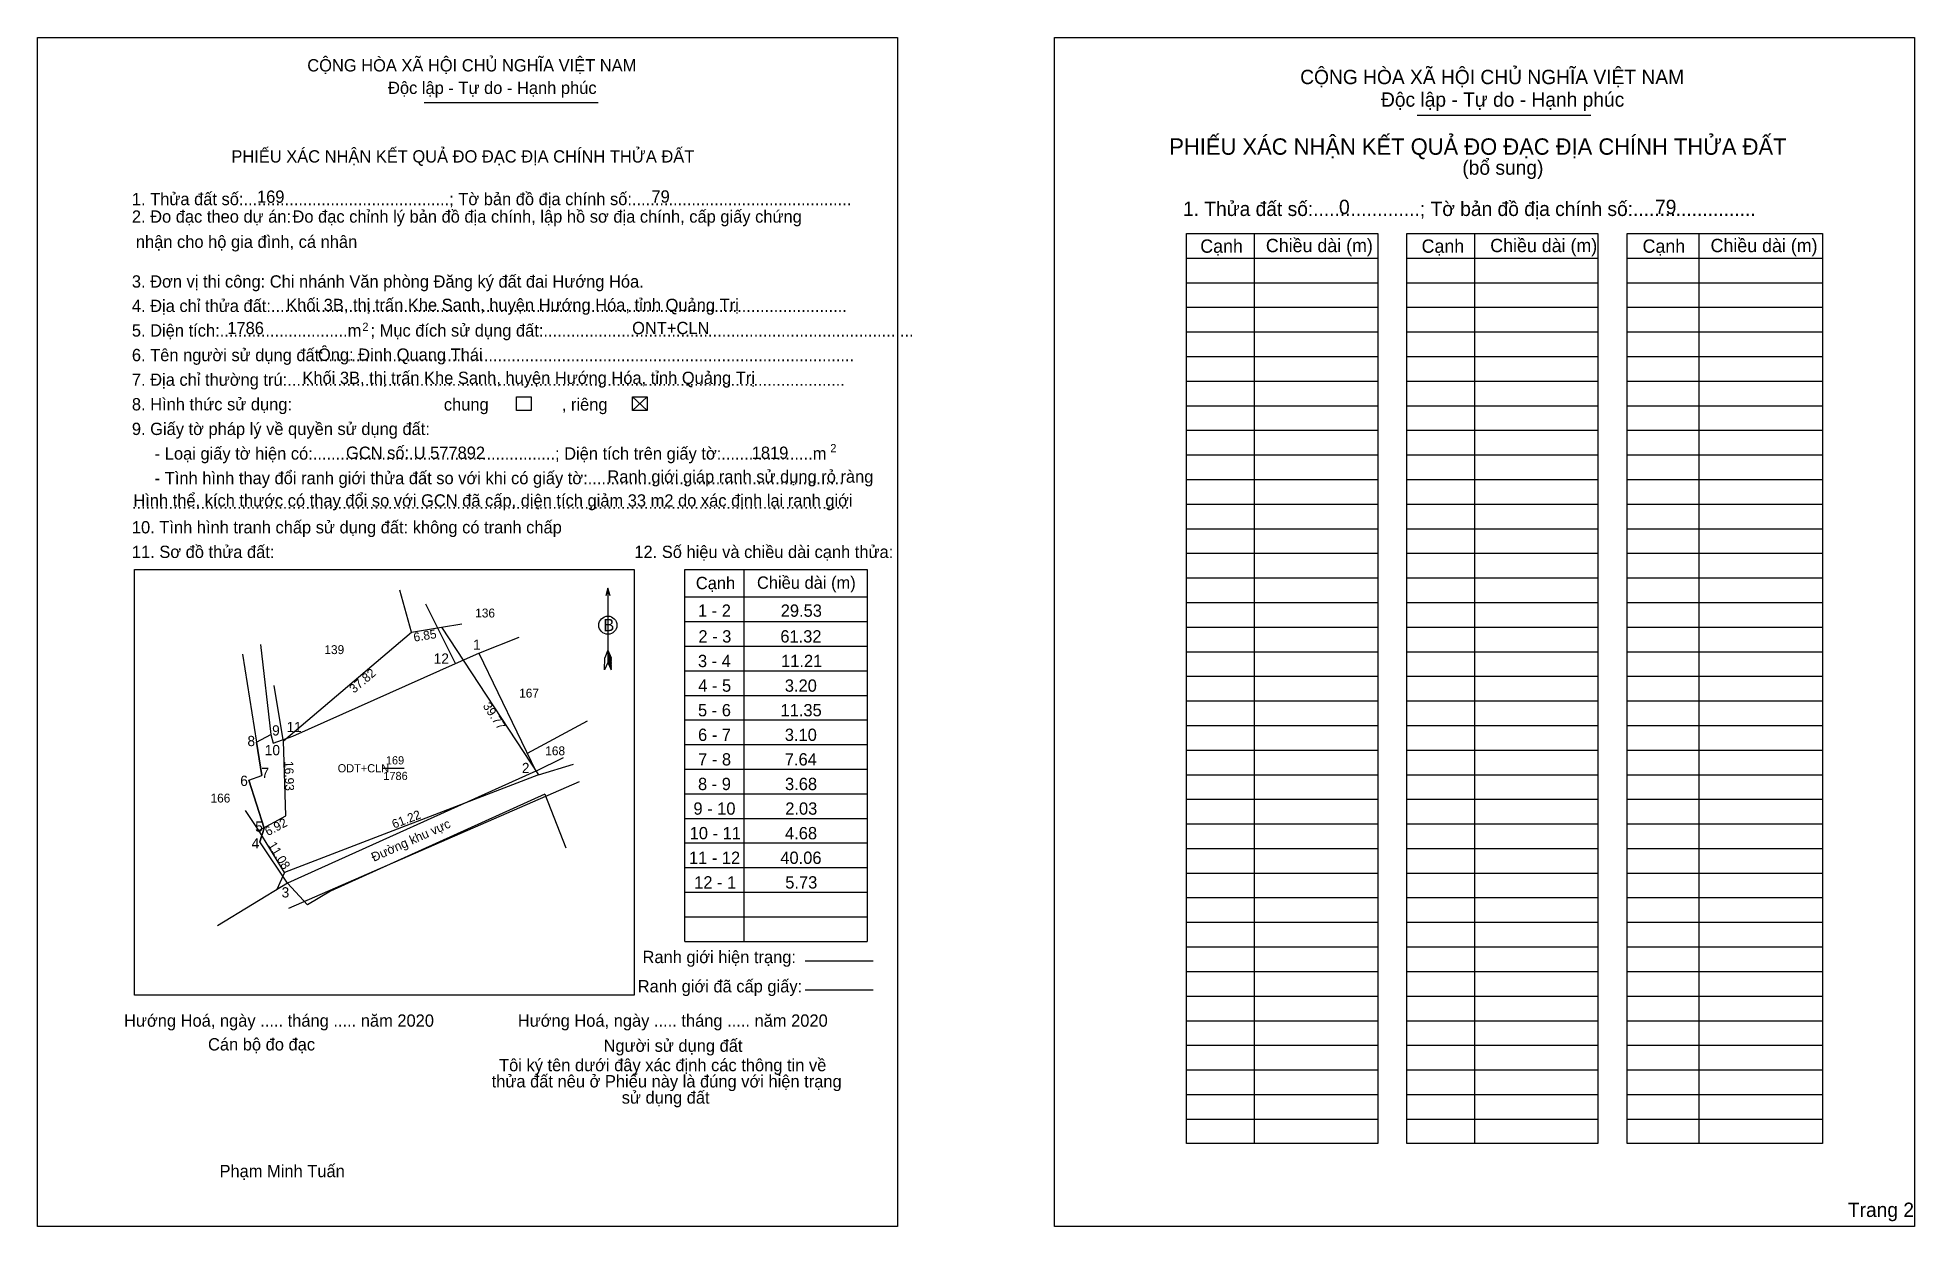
# Model space of a CAD drawing. Extents: x 551370 to 551792, y 1838633 to 1838901.
import ezdxf

# ---------------------------------------------------------------- set-up
doc = ezdxf.new("R2010")
doc.units = 0
for name, color, linetype in [('Level 1', 7, 'Continuous'), ('Level 10', 7, 'Continuous'), ('Level 2', 7, 'Continuous'), ('Level 35', 7, 'Continuous'), ('Level 48', 7, 'Continuous'), ('Level 50', 7, 'Continuous'), ('Level 52', 7, 'Continuous'), ('Level 6', 7, 'Continuous'), ('Level 9', 7, 'Continuous')]:
    doc.layers.add(name, color=color, linetype=linetype)

msp = doc.modelspace()

# ---------------------------------------------------------------- linework, layer by layer
at = {"layer": 'Level 1'}
for p, q in [((551369.65, 1838901.19), (551369.65, 1838901.19)), ((551598.57, 1838901.19), (551598.57, 1838901.19)), ((551456.67, 1838886.53), (551495.81, 1838886.53)), ((551680.16, 1838883.68), (551719.3, 1838883.68)), ((551643.51, 1838857.06), (551643.51, 1838652.13)), ((551693.1, 1838857.06), (551693.1, 1838652.13)), ((551743.61, 1838857.06), (551743.61, 1838652.13)), ((551628.28, 1838851.52), (551671.3, 1838851.52)), ((551677.87, 1838851.52), (551720.88, 1838851.52)), ((551727.45, 1838851.52), (551771.39, 1838851.52)), ((551628.28, 1838845.98), (551671.3, 1838845.98)), ((551677.87, 1838845.98), (551720.88, 1838845.98)), ((551727.45, 1838845.98), (551771.39, 1838845.98)), ((551628.28, 1838840.45), (551671.3, 1838840.45)), ((551677.87, 1838840.45), (551720.88, 1838840.45)), ((551727.45, 1838840.45), (551771.39, 1838840.45)), ((551628.28, 1838834.91), (551671.3, 1838834.91)), ((551677.87, 1838834.91), (551720.88, 1838834.91)), ((551727.45, 1838834.91), (551771.39, 1838834.91)), ((551628.28, 1838829.37), (551671.3, 1838829.37)), ((551677.87, 1838829.37), (551720.88, 1838829.37)), ((551727.45, 1838829.37), (551771.39, 1838829.37)), ((551628.28, 1838823.83), (551671.3, 1838823.83)), ((551677.87, 1838823.83), (551720.88, 1838823.83)), ((551727.45, 1838823.83), (551771.39, 1838823.83)), ((551503.58, 1838820.29), (551506.9, 1838817.19)), ((551503.58, 1838817.19), (551506.9, 1838820.29)), ((551628.28, 1838818.29), (551671.3, 1838818.29)), ((551677.87, 1838818.29), (551720.88, 1838818.29)), ((551727.45, 1838818.29), (551771.39, 1838818.29)), ((551628.28, 1838812.75), (551671.3, 1838812.75)), ((551677.87, 1838812.75), (551720.88, 1838812.75)), ((551727.45, 1838812.75), (551771.39, 1838812.75)), ((551628.28, 1838807.21), (551671.3, 1838807.21)), ((551677.87, 1838807.21), (551720.88, 1838807.21)), ((551727.45, 1838807.21), (551771.39, 1838807.21)), ((551628.28, 1838801.67), (551671.3, 1838801.67)), ((551677.87, 1838801.67), (551720.88, 1838801.67)), ((551727.45, 1838801.67), (551771.39, 1838801.67)), ((551628.28, 1838796.14), (551671.3, 1838796.14)), ((551677.87, 1838796.14), (551720.88, 1838796.14)), ((551727.45, 1838796.14), (551771.39, 1838796.14)), ((551628.28, 1838790.6), (551671.3, 1838790.6)), ((551677.87, 1838790.6), (551720.88, 1838790.6)), ((551727.45, 1838790.6), (551771.39, 1838790.6)), ((551528.62, 1838781.41), (551528.62, 1838697.68)), ((551628.28, 1838785.06), (551671.3, 1838785.06)), ((551677.87, 1838785.06), (551720.88, 1838785.06)), ((551727.45, 1838785.06), (551771.39, 1838785.06)), ((551498.02, 1838777.24), (551498.02, 1838760.49)), ((551628.28, 1838779.52), (551671.3, 1838779.52)), ((551677.87, 1838779.52), (551720.88, 1838779.52)), ((551727.45, 1838779.52), (551771.39, 1838779.52)), ((551515.33, 1838775.23), (551556.41, 1838775.23)), ((551628.28, 1838773.98), (551671.3, 1838773.98)), ((551677.87, 1838773.98), (551720.88, 1838773.98)), ((551727.45, 1838773.98), (551771.39, 1838773.98)), ((551515.33, 1838769.69), (551556.41, 1838769.69)), ((551628.28, 1838768.44), (551671.3, 1838768.44)), ((551677.87, 1838768.44), (551720.88, 1838768.44)), ((551727.45, 1838768.44), (551771.39, 1838768.44)), ((551515.33, 1838764.15), (551556.41, 1838764.15)), ((551497.28, 1838758.78), (551497.32, 1838761.55)), ((551498.02, 1838760.49), (551497.28, 1838758.78)), ((551498.02, 1838763.26), (551497.32, 1838761.55)), ((551498.02, 1838763.26), (551498.73, 1838761.55)), ((551498.02, 1838763.02), (551498.73, 1838761.3)), ((551498.02, 1838762.78), (551498.73, 1838761.06)), ((551498.02, 1838762.54), (551498.74, 1838760.81)), ((551498.02, 1838762.29), (551498.74, 1838760.56)), ((551498.02, 1838762.05), (551498.74, 1838760.31)), ((551498.02, 1838761.81), (551498.74, 1838760.06)), ((551498.02, 1838761.57), (551498.75, 1838759.81)), ((551498.02, 1838761.33), (551498.75, 1838759.56)), ((551498.02, 1838761.09), (551498.75, 1838759.31)), ((551498.02, 1838760.85), (551498.76, 1838759.07)), ((551498.02, 1838760.49), (551498.76, 1838758.78)), ((551498.76, 1838758.78), (551498.73, 1838761.55)), ((551628.28, 1838762.9), (551671.3, 1838762.9)), ((551677.87, 1838762.9), (551720.88, 1838762.9)), ((551727.45, 1838762.9), (551771.39, 1838762.9)), ((551515.33, 1838758.61), (551556.41, 1838758.61)), ((551628.28, 1838757.37), (551671.3, 1838757.37)), ((551677.87, 1838757.37), (551720.88, 1838757.37)), ((551727.45, 1838757.37), (551771.39, 1838757.37)), ((551515.33, 1838753.07), (551556.41, 1838753.07)), ((551628.28, 1838751.83), (551671.3, 1838751.83)), ((551677.87, 1838751.83), (551720.88, 1838751.83)), ((551727.45, 1838751.83), (551771.39, 1838751.83)), ((551515.33, 1838747.53), (551556.41, 1838747.53)), ((551628.28, 1838746.29), (551671.3, 1838746.29)), ((551677.87, 1838746.29), (551720.88, 1838746.29)), ((551727.45, 1838746.29), (551771.39, 1838746.29)), ((551515.33, 1838741.99), (551556.41, 1838741.99)), ((551628.28, 1838740.75), (551671.3, 1838740.75)), ((551677.87, 1838740.75), (551720.88, 1838740.75)), ((551727.45, 1838740.75), (551771.39, 1838740.75)), ((551515.33, 1838736.45), (551556.41, 1838736.45)), ((551628.28, 1838735.21), (551671.3, 1838735.21)), ((551677.87, 1838735.21), (551720.88, 1838735.21)), ((551727.45, 1838735.21), (551771.39, 1838735.21)), ((551515.33, 1838730.92), (551556.41, 1838730.92)), ((551628.28, 1838729.67), (551671.3, 1838729.67)), ((551677.87, 1838729.67), (551720.88, 1838729.67)), ((551727.45, 1838729.67), (551771.39, 1838729.67)), ((551515.33, 1838725.38), (551556.41, 1838725.38)), ((551628.28, 1838724.13), (551671.3, 1838724.13)), ((551677.87, 1838724.13), (551720.88, 1838724.13)), ((551727.45, 1838724.13), (551771.39, 1838724.13)), ((551515.33, 1838719.84), (551556.41, 1838719.84)), ((551628.28, 1838718.59), (551671.3, 1838718.59)), ((551677.87, 1838718.59), (551720.88, 1838718.59)), ((551727.45, 1838718.59), (551771.39, 1838718.59)), ((551515.33, 1838714.3), (551556.41, 1838714.3)), ((551628.28, 1838713.06), (551671.3, 1838713.06)), ((551677.87, 1838713.06), (551720.88, 1838713.06)), ((551727.45, 1838713.06), (551771.39, 1838713.06)), ((551515.33, 1838708.76), (551556.41, 1838708.76)), ((551628.28, 1838707.52), (551671.3, 1838707.52)), ((551677.87, 1838707.52), (551720.88, 1838707.52)), ((551727.45, 1838707.52), (551771.39, 1838707.52)), ((551515.33, 1838703.22), (551556.41, 1838703.22)), ((551628.28, 1838701.98), (551671.3, 1838701.98)), ((551677.87, 1838701.98), (551720.88, 1838701.98)), ((551727.45, 1838701.98), (551771.39, 1838701.98)), ((551515.33, 1838697.68), (551556.41, 1838697.68)), ((551628.28, 1838696.44), (551671.3, 1838696.44)), ((551677.87, 1838696.44), (551720.88, 1838696.44)), ((551727.45, 1838696.44), (551771.39, 1838696.44)), ((551628.28, 1838690.9), (551671.3, 1838690.9)), ((551677.87, 1838690.9), (551720.88, 1838690.9)), ((551727.45, 1838690.9), (551771.39, 1838690.9)), ((551628.28, 1838685.36), (551671.3, 1838685.36)), ((551677.87, 1838685.36), (551720.88, 1838685.36)), ((551727.45, 1838685.36), (551771.39, 1838685.36)), ((551628.28, 1838679.82), (551671.3, 1838679.82)), ((551677.87, 1838679.82), (551720.88, 1838679.82)), ((551727.45, 1838679.82), (551771.39, 1838679.82)), ((551628.28, 1838674.28), (551671.3, 1838674.28)), ((551677.87, 1838674.28), (551720.88, 1838674.28)), ((551727.45, 1838674.28), (551771.39, 1838674.28)), ((551628.28, 1838668.75), (551671.3, 1838668.75)), ((551677.87, 1838668.75), (551720.88, 1838668.75)), ((551727.45, 1838668.75), (551771.39, 1838668.75)), ((551628.28, 1838663.21), (551671.3, 1838663.21)), ((551677.87, 1838663.21), (551720.88, 1838663.21)), ((551727.45, 1838663.21), (551771.39, 1838663.21)), ((551628.28, 1838657.67), (551671.3, 1838657.67)), ((551677.87, 1838657.67), (551720.88, 1838657.67)), ((551727.45, 1838657.67), (551771.39, 1838657.67)), ((551563.2, 1838633.48), (551563.2, 1838633.48)), ((551792.12, 1838633.48), (551792.12, 1838633.48))]:
    msp.add_line(p, q, dxfattribs=at)
for points in [[(551628.28, 1838857.06), (551671.3, 1838857.06), (551671.3, 1838652.13), (551628.28, 1838652.13)], [(551677.87, 1838857.06), (551720.88, 1838857.06), (551720.88, 1838652.13), (551677.87, 1838652.13)], [(551727.45, 1838857.06), (551771.39, 1838857.06), (551771.39, 1838652.13), (551727.45, 1838652.13)], [(551391.44, 1838781.38), (551503.94, 1838781.38), (551503.94, 1838685.54), (551391.44, 1838685.54)]]:
    msp.add_lwpolyline(points, close=True, dxfattribs=at)
for points in [[(551515.33, 1838697.68), (551515.33, 1838781.41), (551556.41, 1838781.41), (551556.41, 1838697.68)], [(551498.5, 1838775.46), (551498.02, 1838777.24), (551497.54, 1838775.46)]]:
    msp.add_lwpolyline(points, dxfattribs=at)
msp.add_circle((551498.02, 1838768.87), 2.04, dxfattribs=at)
at = {"layer": 'Level 10'}
for p, q in [((551453.82, 1838767.33), (551451.21, 1838776.77)), ((551463.71, 1838760.21), (551457.06, 1838773.61)), ((551453.82, 1838767.33), (551460.58, 1838768.43)), ((551460.58, 1838768.43), (551465.13, 1838769.17)), ((551460.58, 1838768.43), (551482.37, 1838735.17)), ((551419.8, 1838764.51), (551422.15, 1838744.29)), ((551425.03, 1838742.83), (551453.82, 1838767.33)), ((551468.94, 1838762.55), (551478.02, 1838766.16)), ((551415.76, 1838762.37), (551418.9, 1838742.56)), ((551427.14, 1838743.85), (551463.71, 1838760.21)), ((551468.94, 1838762.55), (551481.82, 1838735.97)), ((551424.93, 1838743.09), (551422.94, 1838755.29)), ((551479.95, 1838740.03), (551493.44, 1838747.36)), ((551418.9, 1838742.56), (551422.15, 1838744.29)), ((551422.15, 1838744.29), (551422.71, 1838742.34)), ((551422.71, 1838742.34), (551427.14, 1838743.85)), ((551418.9, 1838742.56), (551420.12, 1838735.02)), ((551425.55, 1838725.91), (551425.03, 1838742.83)), ((551481.82, 1838735.97), (551488.05, 1838739.11)), ((551482.37, 1838735.17), (551425.23, 1838713.22)), ((551447.38, 1838736.65), (551452.18, 1838736.65)), ((551449.78, 1838736.65), (551449.78, 1838736.65)), ((551482.37, 1838735.17), (551490.29, 1838737.6)), ((551417.2, 1838733.97), (551420.66, 1838723.16)), ((551491.59, 1838733.63), (551426.16, 1838705.08)), ((551483.83, 1838730.81), (551435.55, 1838708.99)), ((551483.83, 1838730.81), (551488.52, 1838718.77)), ((551419.44, 1838722.66), (551416.42, 1838727.15)), ((551419.44, 1838722.66), (551425.55, 1838725.91)), ((551425.23, 1838713.22), (551419.44, 1838722.66)), ((551420.66, 1838723.16), (551419.67, 1838720.12)), ((551425.9, 1838710.8), (551410.15, 1838701.17)), ((551425.23, 1838713.22), (551423.51, 1838709.34)), ((551430.42, 1838705.94), (551425.9, 1838710.8)), ((551435.55, 1838708.99), (551430.42, 1838705.94))]:
    msp.add_line(p, q, dxfattribs=at)
msp.add_lwpolyline([(551418.9, 1838742.56), (551422.15, 1838744.29), (551422.71, 1838742.34), (551427.14, 1838743.85), (551463.71, 1838760.21), (551468.94, 1838762.55), (551481.82, 1838735.97), (551425.9, 1838710.8), (551419.67, 1838720.12), (551420.66, 1838723.16), (551417.2, 1838733.97), (551420.12, 1838735.02)], close=True, dxfattribs=at)
at = {"layer": 'Level 2'}
for points in [[(551369.64, 1838901.19), (551563.19, 1838901.19), (551563.19, 1838633.48), (551369.64, 1838633.48)], [(551598.57, 1838901.19), (551792.12, 1838901.19), (551792.12, 1838633.48), (551598.57, 1838633.48)]]:
    msp.add_lwpolyline(points, close=True, dxfattribs=at)
at = {"layer": 'Level 50'}
for points in [[(551477.43, 1838820.29), (551480.75, 1838820.29), (551480.75, 1838817.19), (551477.43, 1838817.19)], [(551503.58, 1838820.29), (551506.9, 1838820.29), (551506.9, 1838817.19), (551503.58, 1838817.19)]]:
    msp.add_lwpolyline(points, close=True, dxfattribs=at)
at = {"layer": 'Level 9'}
for p, q in [((551542.45, 1838693.32), (551557.74, 1838693.32)), ((551542.45, 1838686.73), (551557.74, 1838686.73))]:
    msp.add_line(p, q, dxfattribs=at)

# ---------------------------------------------------------------- texts
at = {"layer": 'Level 1'}
for s, height, p in [('CỘNG HÒA XÃ HỘI CHỦ NGHĨA VIỆT NAM', 2.7694, (551430.36, 1838893.55)), ('Độc lập - Tự do - Hạnh phúc', 2.7694, (551448.54, 1838888.48)), ('CỘNG HÒA XÃ HỘI CHỦ NGHĨA VIỆT NAM', 3.2307, (551653.85, 1838890.69)), ('Độc lập - Tự do - Hạnh phúc', 3.2307, (551672.04, 1838885.61)), ('PHIẾU XÁC NHẬN KẾT QUẢ ĐO ĐẠC ĐỊA CHÍNH THỬA ĐẤT', 3.6927, (551624.39, 1838874.79)), ('PHIẾU XÁC NHẬN KẾT QUẢ ĐO ĐẠC ĐỊA CHÍNH THỬA ĐẤT', 2.7694, (551413.28, 1838873.04)), ('(bổ sung)', 3.231, (551690.35, 1838870.29)), ('1. Thửa đất số:.............................................; Tờ bản đồ địa chính số:................................................', 2.76936, (551390.88, 1838863.44)), ('2. Đo đạc theo dự án:', 2.7694, (551390.88, 1838859.5)), ('Đo đạc chỉnh lý bản đồ địa chính, lập hồ sơ địa chính, cấp giấy chứng', 2.7694, (551427.03, 1838859.5)), ('1. Thửa đất số:....................; Tờ bản đồ địa chính số:.......................', 3.2307, (551627.48, 1838861)), ('     nhận cho hộ gia đình, cá nhân', 2.7694, (551386.63, 1838853.83)), ('Cạnh', 3, (551631.36, 1838852.72)), ('Chiều dài (m)', 3.0001, (551646.13, 1838852.86)), ('Cạnh', 3, (551681.18, 1838852.72)), ('Chiều dài (m)', 3.0001, (551696.63, 1838852.86)), ('Cạnh', 3, (551730.92, 1838852.72)), ('Chiều dài (m)', 3.0001, (551746.22, 1838852.86)), ('3. Đơn vị thi công: Chi nhánh Văn phòng Đăng ký đất đai Hướng Hóa.', 2.7694, (551390.88, 1838844.88)), ('4. Địa chỉ thửa đất:..............................................................................................................................', 2.76936, (551390.88, 1838839.39)), ('     Khối 3B, thị trấn Khe Sanh, huyện Hướng Hóa, tỉnh Quảng Trị', 2.7694, (551420.47, 1838839.6)), ('5. Diện tích:............................m  ; Mục đích sử dụng đất:.................................................................................', 2.76936, (551390.88, 1838833.85)), ('2', 1.85, (551442.76, 1838835.14)), ('Ông: Đinh Quang Thái', 2.7694, (551432.77, 1838828.4)), ('6. Tên người sử dụng đất:....................................................................................................................', 2.76936, (551390.88, 1838828.31)), ('7. Địa chỉ thường trú:..........................................................................................................................', 2.76936, (551390.88, 1838822.77)), ('     Khối 3B, thị trấn Khe Sanh, huyện Hướng Hóa, tỉnh Quảng Trị', 2.7694, (551424.12, 1838823.18)), ('chung                , riêng', 2.7694, (551461.1, 1838817.2)), ('9. Giấy tờ pháp lý về quyền sử dụng đất:', 2.7694, (551390.88, 1838811.69)), ('     - Loại giấy tờ hiện có:.....................................................; Diện tích trên giấy tờ:....................m', 2.76936, (551390.88, 1838806.15)), ('2', 1.85, (551548.09, 1838807.81)), ('     - Tình hình thay đổi ranh giới thửa đất so với khi có giấy tờ:........................................................', 2.76936, (551390.88, 1838800.61)), ('.............................................................................................................................................................', 2.76936, (551390.88, 1838795.08)), ('10. Tình hình tranh chấp sử dụng đất: không có tranh chấp', 2.7694, (551390.88, 1838789.54)), ('11. Sơ đồ thửa đất:', 2.7694, (551390.88, 1838784)), ('12. Số hiệu và chiều dài cạnh thửa:', 2.7694, (551503.98, 1838784)), ('Cạnh', 2.769, (551517.82, 1838776.98)), ('Chiều dài (m)', 2.7694, (551531.58, 1838777.07)), ('B', 2.77, (551497, 1838767.52)), ('Ranh giới hiện trạng:', 2.7694, (551505.82, 1838692.78)), ('Ranh giới đã cấp giấy:', 2.7694, (551504.74, 1838686.19)), ('Hướng Hoá, ngày ..... tháng ..... năm 2020', 2.7694, (551389.12, 1838678.46)), ('Hướng Hoá, ngày ..... tháng ..... năm 2020', 2.7694, (551477.75, 1838678.46)), ('Cán bộ đo đạc', 2.7694, (551408.02, 1838673.11)), ('Người sử dụng đất', 2.7694, (551497.05, 1838672.81)), ('Tôi ký tên dưới đây xác định các thông tin về', 2.7694, (551473.53, 1838668.44)), ('thửa đất nêu ở Phiếu này là đúng với hiện trạng', 2.7694, (551471.86, 1838664.79)), ('sử dụng đất', 2.7694, (551501.14, 1838661.14)), ('Phạm Minh Tuấn', 2.7694, (551410.6, 1838644.58)), ('Trang 2', 3.231, (551777.13, 1838635.62))]:
    msp.add_text(s, height=height, dxfattribs=at).set_placement(p)
at = {"layer": 'Level 10'}
for s, height, p in [('136', 2, (551468.15, 1838770.61)), ('139', 2, (551434.21, 1838762.36)), ('1', 2.31, (551467.68, 1838763.33)), ('12', 2.308, (551458.81, 1838760.2)), ('167', 2, (551478.05, 1838752.58)), ('8', 2.31, (551416.89, 1838741.64)), ('9', 2.31, (551422.45, 1838744.03)), ('11', 2.308, (551425.69, 1838744.8)), ('10', 2.308, (551420.79, 1838739.59)), ('169', 1.846, (551448.04, 1838737.52)), ('168', 2, (551483.92, 1838739.58)), ('6', 2.31, (551415.27, 1838732.68)), ('7', 2.31, (551420.04, 1838734.45)), ('ODT+CLN', 1.846, (551437.2, 1838735.73)), ('1786', 1.846, (551447.47, 1838734)), ('2', 2.31, (551478.66, 1838735.56)), ('166', 2, (551408.58, 1838728.94)), ('5', 2.31, (551418.64, 1838722.36)), ('4', 2.31, (551417.83, 1838718.59)), ('3', 2.31, (551424.58, 1838707.56))]:
    msp.add_text(s, height=height, dxfattribs=at).set_placement(p)
msp.add_text('Đường khu vực', height=2.048, rotation=24.2329, dxfattribs=at).set_placement((551445.34, 1838715.57))
at = {"layer": 'Level 35'}
for s, rotation, p in [('6.85', 9.2423, (551454.44, 1838765.14)), ('37.82', 40.3974, (551440.88, 1838753.44)), ('39.77', 303.2305, (551469.78, 1838750.69)), ('16.93', 271.7603, (551425.2, 1838738.24)), ('61.22', 21.014, (551449.88, 1838723.04)), ('6.92', 28.0092, (551421.48, 1838721.34)), ('11.08', 301.5228, (551421.46, 1838719.37))]:
    msp.add_text(s, height=2, rotation=rotation, dxfattribs=at).set_placement(p)
at = {"layer": 'Level 48'}
msp.add_text('8. Hình thức sử dụng:', height=2.7694, dxfattribs=at).set_placement((551390.88, 1838817.23))
at = {"layer": 'Level 52'}
for s, p in [('1 - 2', (551518.31, 1838770.77)), ('29.53', (551536.93, 1838770.77)), ('2 - 3', (551518.4, 1838764.97)), ('61.32', (551536.84, 1838764.97)), ('3 - 4', (551518.3, 1838759.43)), ('11.21', (551537.01, 1838759.43)), ('4 - 5', (551518.36, 1838753.89)), ('3.20', (551537.85, 1838753.89)), ('5 - 6', (551518.31, 1838748.35)), ('11.35', (551536.89, 1838748.35)), ('6 - 7', (551518.32, 1838742.81)), ('3.10', (551537.85, 1838742.81)), ('7 - 8', (551518.34, 1838737.28)), ('7.64', (551537.85, 1838737.28)), ('8 - 9', (551518.31, 1838731.74)), ('3.68', (551537.9, 1838731.74)), ('9 - 10', (551517.28, 1838726.2)), ('2.03', (551537.95, 1838726.2)), ('10 - 11', (551516.43, 1838720.66)), ('4.68', (551537.9, 1838720.66)), ('11 - 12', (551516.27, 1838715.12)), ('40.06', (551536.84, 1838715.12)), ('12 - 1', (551517.45, 1838709.58)), ('5.73', (551537.95, 1838709.58))]:
    msp.add_text(s, height=2.769, dxfattribs=at).set_placement(p)
at = {"layer": 'Level 6'}
for s, height, p in [('169', 2.769, (551419.04, 1838863.97)), ('79', 2.769, (551507.83, 1838864.01)), ('0', 3.23, (551662.59, 1838861.44)), ('79', 3.231, (551733.73, 1838861.44)), ('1786', 2.769, (551412.36, 1838834.4)), ('ONT+CLN', 2.769, (551503.48, 1838834.4)), ('GCN số: U 577892', 2.7694, (551439.08, 1838806.31)), ('1819', 2.769, (551530.4, 1838806.31)), ('Ranh giới giáp ranh sử dụng rỏ ràng', 2.7694, (551497.91, 1838800.95)), ('Hình thể, kích thước có thay đổi so với GCN đã cấp, diện tích giảm 33 m2 do xác định lại ranh giới', 2.7694, (551391.21, 1838795.57))]:
    msp.add_text(s, height=height, dxfattribs=at).set_placement(p)

doc.saveas('drawing.dxf')
